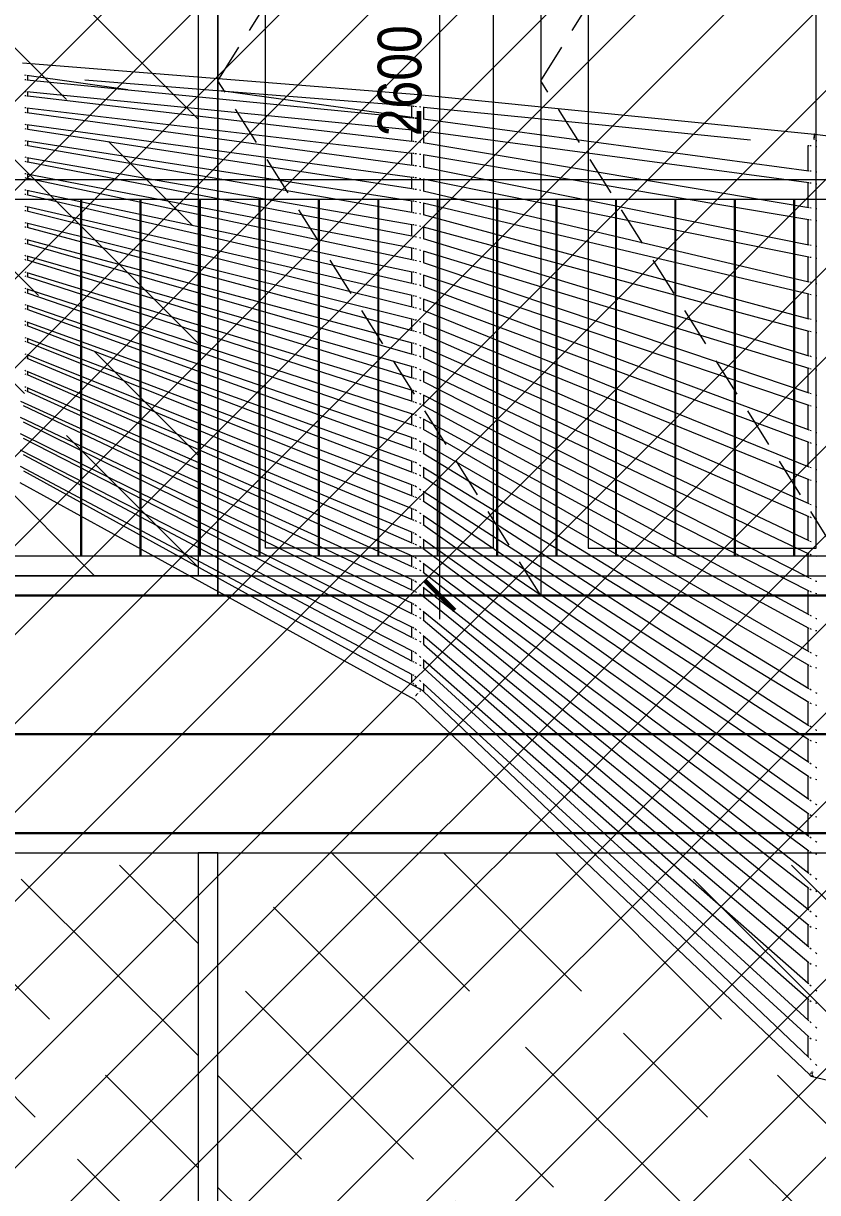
# Model space of a CAD drawing. Header units: millimetres. Extents: x 886808 to 1650903, y -1008069 to 230892.
# Drawn here: x 1037526 to 1039531, y -356518 to -353565 of the extents above; entities that cross this region are included whole.
import ezdxf

# ---------------------------------------------------------------- set-up
doc = ezdxf.new("R2010")
doc.units = ezdxf.units.MM
for name, pattern in [('ACAD_ISO07W100', [3, 0, -3]), ('CENTER', [2, 1.25, -0.25, 0.25, -0.25]), ('DASHED', [0.75, 0.5, -0.25])]:
    doc.linetypes.add(name, pattern=pattern)
doc.layers.get('0').update_dxf_attribs({"lineweight": 0})
for name, color, linetype, lineweight in [('0.NETMANHNHAT-0.05', 251, 'Continuous', 0), ('03- Net Cua- 153', 153, 'Continuous', 9), ('06- Dim- 250', 250, 'Continuous', 0), ('8l NET TO', 8, 'Continuous', 9), ('A-Wall', 113, 'Continuous', 30), ('A_Dim', 8, 'Continuous', 5), ('M-HVAC-CDFF', 50, 'Continuous', 5)]:
    doc.layers.add(name, color=color, linetype=linetype, lineweight=lineweight)
doc.styles.add('TIÊU ĐỀ', font='arial.ttf', dxfattribs={"height": 230})
doc.styles.add('VNI-HELVE', font='')
doc.styles.get('VNI-HELVE').set_extended_font_data('VNI-Helve-Condense')
doc.dimstyles.new('1-100', dxfattribs={"dimtxt": 230, "dimasz": 150, "dimexe": 150, "dimexo": 300, "dimgap": 90, "dimtad": 1, "dimdec": 0, "dimrnd": 5, "dimzin": 0, "dimtxsty": 'TIÊU ĐỀ', "dimblk": 'ARCHTICK', "dimcen": 100, "dimdle": 120, "dimclrd": 256, "dimclre": 256, "dimclrt": 2, "dimadec": 0, "dimazin": 0, "dimtfac": 1, "dimtdec": 0, "dimtix": 1, "dimtmove": 1, "dimatfit": 3, "dimldrblk": 'OPEN30', "dimfxl": 900, "dimtolj": 1, "dimtzin": 0, "dimlwd": 13, "dimlwe": 13, "dimarcsym": 1})
doc.dimstyles.new('1-100 X2', dxfattribs={"dimtxt": 110, "dimasz": 75, "dimexe": 75, "dimexo": 150, "dimgap": 45, "dimtad": 1, "dimdec": 0, "dimrnd": 5, "dimzin": 0, "dimtxsty": 'VNI-HELVE', "dimblk": 'ARCHTICK', "dimcen": 50, "dimdle": 60, "dimclrd": 256, "dimclre": 256, "dimclrt": 2, "dimadec": 0, "dimazin": 0, "dimtfac": 1, "dimtdec": 0, "dimtix": 1, "dimtmove": 1, "dimatfit": 3, "dimldrblk": 'OPEN30', "dimfxl": 900, "dimtolj": 1, "dimtzin": 0, "dimlwd": 13, "dimlwe": 13, "dimarcsym": 1})

# ---------------------------------------------------------------- blocks, each defined once
blk = doc.blocks.new('Air Terminals 4 - Air Terminals 4-6275953-MẶT ĐỨNG TRỤC A-H')
at = {"layer": 'M-HVAC-CDFF'}
for p, q in [((1200, 4200), (26700, 4200)), ((26700, 4150), (1200, 4150))]:
    blk.add_line(p, q, dxfattribs=at)
blk = doc.blocks.new('_ArchTick')
at = {"color": 0, "linetype": 'ByBlock', "const_width": 0.15}
blk.add_lwpolyline([(-0.5, -0.5), (0.5, 0.5)], dxfattribs=at)
blk = doc.blocks.new('*D668')
at = {"layer": 'A_Dim', "lineweight": 13, "transparency": 16777216}
for p, q in [((1036871.8, -353297.9), (1036871.8, -353087.5)), ((1038016.8, -353297.9), (1038016.8, -353087.5)), ((1036751.8, -353237.5), (1038136.8, -353237.5))]:
    blk.add_line(p, q, dxfattribs=at)
at = {"layer": 'Defpoints', "color": 0, "transparency": 16777216}
for p in [(1038016.8, -353237.5), (1036871.8, -353597.9), (1038016.8, -353597.9)]:
    blk.add_point(p, dxfattribs=at)
at = {"layer": 'A_Dim', "lineweight": 13, "transparency": 16777216, "xscale": 150, "yscale": 150, "zscale": 150, "rotation": 180}
blk.add_blockref('_ArchTick', (1036871.8, -353237.5), dxfattribs=at)
at = {"layer": 'A_Dim', "lineweight": 13, "transparency": 16777216, "xscale": 150, "yscale": 150, "zscale": 150}
blk.add_blockref('_ArchTick', (1038016.8, -353237.5), dxfattribs=at)
at = {"layer": 'A_Dim', "color": 2, "transparency": 16777216, "insert": (1037444.3, -353030), "char_height": 230, "attachment_point": 5, "style": 'TIÊU ĐỀ'}
blk.add_mtext('\\A1;1145', dxfattribs=at)
blk = doc.blocks.new('_Open30')
at = {"color": 0, "linetype": 'ByBlock', "lineweight": -2}
for p, q in [((-1, 0.268), (0, 0)), ((0, 0), (-1, -0.268)), ((0, 0), (-1, 0))]:
    blk.add_line(p, q, dxfattribs=at)
blk = doc.blocks.new('*D655')
at = {"layer": 'A_Dim', "lineweight": 13, "transparency": 16777216}
for p, q in [((1038577.4, -355070.1), (1038577.4, -352350.1)), ((1038681.8, -352410.1), (1038502.4, -352410.1)), ((1038681.8, -355010.1), (1038502.4, -355010.1))]:
    blk.add_line(p, q, dxfattribs=at)
at = {"layer": 'Defpoints', "color": 0, "transparency": 16777216}
for p in [(1038577.4, -352410.1), (1038831.8, -352410.1), (1038831.8, -355010.1)]:
    blk.add_point(p, dxfattribs=at)
at = {"layer": 'A_Dim', "lineweight": 13, "transparency": 16777216, "xscale": 75, "yscale": 75, "zscale": 75}
for p, rotation in [((1038577.4, -352410.1), 90), ((1038577.4, -355010.1), 270)]:
    blk.add_blockref('_ArchTick', p, dxfattribs=dict(at, rotation=rotation))
at = {"layer": 'A_Dim', "color": 2, "transparency": 16777216, "insert": (1038476.2, -353710.1), "char_height": 110, "attachment_point": 5, "rotation": 90, "style": 'VNI-HELVE'}
blk.add_mtext('\\A1;2600', dxfattribs=at)
blk = doc.blocks.new('A$C62D649C3')
at = {"transparency": 33554636}
for p, q in [((22301.7, 5994.9), (23301.3, 5915)), ((22310.7, 5963.4), (22307.6, 5963.8)), ((22307.6, 5953.1), (22310.7, 5952.8)), ((22567.5, 5927.4), (22313.1, 5963)), ((22313.1, 5952.6), (23285.6, 5856.5)), ((22315.1, 5962.8), (22315.1, 5962.9)), ((22315.1, 5952.4), (22315.1, 5962.8)), ((22459.6, 5952.2), (22803.3, 5924.7)), ((22307.6, 5923), (22310.7, 5922.7)), ((22310.7, 5911.5), (22307.6, 5911.8)), ((22313.1, 5922.5), (23285.6, 5826.4)), ((22315.1, 5910.9), (22313.1, 5911.2)), ((22315.1, 5910.9), (22315.1, 5922.3)), ((22315.1, 5922.3), (22315.1, 5922.3)), ((23285.1, 5796.9), (22315.1, 5910.9)), ((22803.3, 5924.7), (23285.1, 5886.2)), ((23285.6, 5857.2), (22803.3, 5924.7)), ((23301.3, 5914.8), (23300.2, 5902.1)), ((23300.3, 5902.1), (23301.5, 5914.8)), ((23301.3, 5914.8), (23301.3, 5915)), ((23301.5, 5914.8), (23301.3, 5914.8)), ((23301.6, 5914.9), (23301.5, 5914.8)), ((23301.6, 5914.9), (24301.1, 5815)), ((22310.7, 5881.3), (22307.6, 5881.6)), ((23285.6, 5766.6), (22313.1, 5881)), ((22315.1, 5869.5), (22315.1, 5880.7)), ((23285.1, 5886.2), (23285.1, 5886.4)), ((23285.1, 5857.2), (23285.1, 5886.2)), ((23285.1, 5886.2), (23285.6, 5886.1)), ((23287.1, 5886), (23289.5, 5885.8)), ((23292.6, 5885.6), (23296.2, 5885.3)), ((23299.2, 5902.1), (23300.1, 5902.1)), ((23300.1, 5902.1), (23301.1, 5902.1)), ((23303.9, 5884.5), (23307.6, 5884.2)), ((23313.1, 5883.6), (23315.1, 5883.4)), ((23315.1, 5883.4), (23315.1, 5883.7)), ((23315.1, 5854.4), (23315.1, 5883.4)), ((23315.1, 5883.4), (23798.6, 5835.1)), ((22307.6, 5870.5), (22310.7, 5870.1)), ((22313.1, 5869.8), (23285.6, 5737.1)), ((23285.1, 5856.5), (23285.1, 5857.2)), ((23289.5, 5856.6), (23287.1, 5857)), ((23287.1, 5856.3), (23289.5, 5856.1)), ((23296.2, 5855.7), (23292.6, 5856.2)), ((23292.6, 5855.8), (23296.2, 5855.4)), ((23307.6, 5854.7), (23303.9, 5854.9)), ((23303.9, 5854.6), (23307.6, 5854.1)), ((23315.1, 5854.4), (23313.1, 5854.5)), ((23313.1, 5853.4), (24287.1, 5722.8)), ((23315.1, 5853.1), (23315.1, 5854.4)), ((22307.6, 5840.2), (22310.7, 5839.8)), ((22307.6, 5829.2), (22310.7, 5828.7)), ((22313.1, 5839.5), (23285.6, 5706.8)), ((22313.1, 5828.4), (22315.1, 5828.1)), ((22315.1, 5828.1), (22315.1, 5839.2)), ((22315.1, 5828.1), (23285.1, 5677.5)), ((23285.1, 5826.4), (23285.1, 5826.6)), ((23285.1, 5796.9), (23285.1, 5826.4)), ((23287.1, 5826.2), (23289.5, 5826)), ((23292.6, 5825.7), (23296.2, 5825.3)), ((23303.9, 5824.4), (23307.6, 5823.9)), ((23313.1, 5823.2), (24287.1, 5692.6)), ((23315.1, 5822.9), (23315.1, 5823.1)), ((23315.1, 5792.7), (23315.1, 5822.9)), ((23798.6, 5835.1), (24139.6, 5801)), ((22307.6, 5798.9), (22310.7, 5798.4)), ((22307.6, 5787.9), (22310.7, 5787.4)), ((22313.1, 5798), (23285.6, 5647.1)), ((22315.1, 5786.6), (22315.1, 5797.7)), ((23285.6, 5796.8), (23285.1, 5796.9)), ((23289.5, 5796.3), (23287.1, 5796.6)), ((23296.2, 5795.6), (23292.6, 5796)), ((23307.6, 5793.9), (23303.9, 5794.6)), ((24287.1, 5629.4), (23313.1, 5793)), ((24299.3, 5802.6), (24300.1, 5802.6)), ((24300.1, 5802.6), (24301, 5802.6)), ((24300.3, 5802.6), (24301.5, 5814.8)), ((24300.4, 5802.6), (24301.8, 5814.8)), ((24301.3, 5815), (24301.1, 5815)), ((24301.3, 5815), (24301.6, 5814.9)), ((24301.5, 5814.8), (24301.6, 5814.9)), ((24301.8, 5814.8), (24301.5, 5814.8)), ((24301.9, 5814.9), (24301.6, 5814.9)), ((24301.9, 5814.9), (24301.8, 5814.8)), ((24301.9, 5814.9), (25301.9, 5694.9)), ((24303.9, 5799.5), (24307.6, 5799.1)), ((24303.9, 5799.5), (24307.6, 5799.1)), ((22313.1, 5786.9), (22315.1, 5786.6)), ((22315.1, 5786.6), (23285.1, 5617.8)), ((23285.1, 5766.7), (23285.1, 5766.9)), ((23285.1, 5737.2), (23285.1, 5766.7)), ((23289.5, 5766.1), (23287.1, 5766.4)), ((23296.2, 5765.4), (23292.6, 5765.8)), ((23307.6, 5763.5), (23303.9, 5764.1)), ((24287.1, 5599), (23313.1, 5762.6)), ((23315.1, 5762.3), (23315.1, 5762.6)), ((23315.1, 5732.3), (23315.1, 5762.3)), ((24285.1, 5785.6), (24285.1, 5786.1)), ((24285.1, 5723.1), (24285.1, 5785.6)), ((24287.1, 5785.5), (24285.1, 5785.6)), ((24292.6, 5785.3), (24289.5, 5785.4)), ((24303.9, 5784.4), (24307.6, 5784)), ((22307.6, 5757.5), (22310.7, 5756.9)), ((22307.6, 5746.6), (22310.7, 5746)), ((22313.1, 5756.5), (23285.6, 5587.3)), ((22313.1, 5745.5), (22315.1, 5745.1)), ((22315.1, 5756.2), (22315.1, 5745.1)), ((22315.1, 5745.1), (23285.1, 5558.1)), ((23287.1, 5736.9), (23289.5, 5736.6)), ((23292.6, 5736.2), (23296.2, 5735.7)), ((23303.9, 5734.5), (23307.6, 5733.8)), ((23313.1, 5732.7), (24287.1, 5535.9)), ((22307.6, 5716.1), (22310.7, 5715.5)), ((22307.6, 5705.3), (22310.7, 5704.6)), ((22313.1, 5715.1), (23285.6, 5527.6)), ((22313.1, 5704.1), (22315.1, 5703.7)), ((22315.1, 5703.7), (22315.1, 5714.7)), ((22315.1, 5703.7), (23285.1, 5498.4)), ((23285.1, 5706.9), (23285.1, 5707.2)), ((23285.1, 5677.5), (23285.1, 5706.9)), ((23287.1, 5706.6), (23289.5, 5706.3)), ((23292.6, 5705.9), (23296.2, 5705.4)), ((23303.9, 5703.9), (23307.6, 5703.2)), ((23313.1, 5702.1), (24287.1, 5505.3)), ((23315.1, 5701.7), (23315.1, 5702)), ((23315.1, 5671.9), (23315.1, 5701.7)), ((24289.5, 5722.5), (24292.6, 5722.1)), ((24303.9, 5720.6), (24307.6, 5720.1)), ((22307.6, 5674.8), (22310.7, 5674.1)), ((22313.1, 5673.6), (23285.6, 5467.8)), ((22315.1, 5662.2), (22315.1, 5673.2)), ((23285.1, 5677.5), (23285.6, 5677.4)), ((23287.1, 5677.2), (23289.5, 5676.8)), ((23292.6, 5676.3), (23296.2, 5675.8)), ((23303.9, 5674.5), (23307.6, 5673.6)), ((23313.1, 5672.3), (24287.1, 5442.5)), ((24285.1, 5692.9), (24285.1, 5693.1)), ((24285.1, 5629.7), (24285.1, 5692.9)), ((24289.5, 5692.3), (24292.6, 5691.9)), ((24303.9, 5690.4), (24307.6, 5690)), ((22307.6, 5663.9), (22310.7, 5663.2)), ((22313.1, 5662.7), (22315.1, 5662.2)), ((22315.1, 5662.2), (23285.1, 5438.7)), ((23285.1, 5647.2), (23285.1, 5647.4)), ((23285.1, 5617.8), (23285.1, 5647.2)), ((23287.1, 5646.8), (23289.5, 5646.5)), ((23292.6, 5646), (23296.2, 5645.4)), ((23303.9, 5643.7), (23307.6, 5642.8)), ((23313.1, 5641.5), (24287.1, 5411.7)), ((23315.1, 5641), (23315.1, 5641.3)), ((23315.1, 5611.5), (23315.1, 5641)), ((22307.6, 5633.4), (22310.7, 5632.7)), ((22307.6, 5622.7), (22310.7, 5621.9)), ((22313.1, 5632.1), (23285.6, 5408.1)), ((22313.1, 5621.3), (23285.6, 5379)), ((22315.1, 5620.8), (22315.1, 5631.7)), ((23285.1, 5617.8), (23285.6, 5617.7)), ((23287.1, 5617.5), (23289.5, 5617.1)), ((23292.6, 5616.5), (23296.2, 5615.9)), ((23303.9, 5614.5), (23307.6, 5613.5)), ((23313.1, 5612), (24287.1, 5349)), ((24292.6, 5628.5), (24289.5, 5629)), ((24307.6, 5626.1), (24303.9, 5626.6)), ((22307.6, 5592), (22310.7, 5591.2)), ((22307.6, 5581.5), (22310.7, 5580.6)), ((22313.1, 5590.6), (22315.1, 5590.1)), ((22315.1, 5579.5), (22315.1, 5590.1)), ((22315.1, 5590.1), (23285.1, 5348.4)), ((23285.1, 5587.4), (23285.1, 5587.7)), ((23285.1, 5558.1), (23285.1, 5587.4)), ((23287.1, 5587.1), (23289.5, 5586.6)), ((23292.6, 5586.1), (23296.2, 5585.5)), ((23303.9, 5583.4), (23307.6, 5582.5)), ((23313.1, 5581), (24287.1, 5318)), ((23315.1, 5580.4), (23315.1, 5580.7)), ((23315.1, 5551.1), (23315.1, 5580.4)), ((24285.1, 5599.3), (24285.1, 5599.6)), ((24285.1, 5536.3), (24285.1, 5599.3)), ((24292.6, 5598.1), (24289.5, 5598.6)), ((24307.6, 5595.9), (24303.9, 5596.4)), ((22313.1, 5580), (23285.6, 5319.4)), ((23285.1, 5558.1), (23285.6, 5558)), ((23287.1, 5557.7), (23289.5, 5557.3)), ((23292.6, 5556.7), (23296.2, 5556)), ((23303.9, 5554.5), (23307.6, 5553.4)), ((23313.1, 5551.7), (24287.1, 5255.6)), ((22307.6, 5550.5), (22310.7, 5549.7)), ((22307.6, 5540.2), (22310.7, 5539.3)), ((22313.1, 5549), (23285.6, 5288.4)), ((22313.1, 5538.7), (23285.6, 5259.7)), ((22315.1, 5538.1), (22315.1, 5548.5)), ((23285.1, 5527.7), (23285.1, 5527.9)), ((23285.1, 5498.4), (23285.1, 5527.7)), ((23287.1, 5527.3), (23289.5, 5526.8)), ((23292.6, 5526.2), (23296.2, 5525.5)), ((23303.9, 5523.2), (23307.6, 5522.1)), ((24289.5, 5535.4), (24292.6, 5534.8)), ((24303.9, 5532.6), (24307.6, 5532.1)), ((22307.6, 5509.1), (22310.7, 5508.2)), ((22307.6, 5499), (22310.7, 5498)), ((22313.1, 5507.5), (23285.6, 5228.6)), ((22313.1, 5497.3), (23285.6, 5200.1)), ((22315.1, 5496.7), (22315.1, 5506.9)), ((23285.1, 5498.4), (23285.6, 5498.3)), ((23287.1, 5498), (23289.5, 5497.5)), ((23292.6, 5496.8), (23296.2, 5496.1)), ((23303.9, 5494.4), (23304.1, 5494.4)), ((23304.1, 5494.4), (23307.6, 5493.2)), ((23313.1, 5520.4), (24287.1, 5224.3)), ((23315.1, 5519.8), (23315.1, 5520)), ((23315.1, 5490.7), (23315.1, 5519.8)), ((24285.1, 5505.7), (24285.1, 5506)), ((24285.1, 5443), (24285.1, 5505.7)), ((24289.5, 5504.8), (24292.6, 5504.2)), ((24303.9, 5502.3), (24307.6, 5501.8)), ((22307.6, 5467.6), (22310.7, 5466.7)), ((22313.1, 5466), (23285.6, 5168.8)), ((22315.1, 5455.3), (22315.1, 5465.3)), ((23285.1, 5467.9), (23285.1, 5468.1)), ((23285.1, 5438.7), (23285.1, 5467.9)), ((23287.1, 5467.5), (23289.5, 5467)), ((23292.6, 5466.3), (23296, 5465.6)), ((23296, 5465.6), (23296.2, 5465.6)), ((23303.9, 5462.9), (23307.6, 5461.7)), ((23313.1, 5491.4), (24287.1, 5162.2)), ((22307.6, 5457.7), (22310.7, 5456.7)), ((22313.1, 5456), (23285.6, 5140.5)), ((23285.1, 5438.7), (23285.6, 5438.6)), ((23287.1, 5438.3), (23289.5, 5437.7)), ((23292.6, 5437), (23296.2, 5436.2)), ((23303.9, 5434.4), (23304.5, 5434.3)), ((23304.5, 5434.3), (23307.6, 5433.1)), ((23313.1, 5459.8), (24287.1, 5130.6)), ((23315.1, 5459.2), (23315.1, 5459.3)), ((23315.1, 5430.3), (23315.1, 5459.2)), ((24289.5, 5441.9), (24292.6, 5441.2)), ((24303.9, 5438.6), (24307.6, 5438.1)), ((22307.6, 5426.2), (22310.7, 5425.2)), ((22307.6, 5416.5), (22310.7, 5415.4)), ((22313.1, 5424.4), (23285.6, 5108.9)), ((22313.1, 5414.6), (23285.6, 5080.8)), ((22315.1, 5413.9), (22315.1, 5423.8)), ((23285.1, 5408.2), (23285.1, 5408.3)), ((23285.1, 5379.1), (23285.1, 5408.2)), ((23287.1, 5407.7), (23289.5, 5407.2)), ((23292.6, 5406.5), (23295.7, 5405.7)), ((23295.7, 5405.7), (23296.2, 5405.6)), ((23313.1, 5431.1), (23315.1, 5430.3)), ((23315.1, 5430.3), (24285.1, 5069.5)), ((24285.1, 5412.1), (24285.1, 5412.5)), ((24285.1, 5349.6), (24285.1, 5412.1)), ((24289.5, 5411.1), (24292.6, 5410.4)), ((24303.9, 5408.3), (24307.6, 5407.8)), ((22307.6, 5384.8), (22310.7, 5383.7)), ((22307.6, 5375.2), (22310.7, 5374.1)), ((22313.1, 5382.9), (23285.6, 5049.1)), ((22315.1, 5372.5), (22315.1, 5382.2)), ((23287.1, 5378.6), (23289.5, 5378)), ((23292.6, 5377.2), (23296.2, 5376.3)), ((23303.9, 5402.7), (23307.6, 5401.3)), ((23303.9, 5374.4), (23304.6, 5374.2)), ((23304.6, 5374.2), (23307.6, 5373)), ((23313.1, 5399.3), (24287.1, 5036.9)), ((23315.1, 5370), (23315.1, 5398.5)), ((22313.1, 5373.2), (23285.6, 5021.2)), ((23285.1, 5348.4), (23285.1, 5348.5)), ((23285.1, 5319.5), (23285.1, 5348.4)), ((23285.1, 5348.4), (23285.6, 5348.2)), ((23287.1, 5347.9), (23289.5, 5347.3)), ((23292.6, 5346.5), (23295.5, 5345.8)), ((23295.5, 5345.8), (23296.2, 5345.5)), ((23313.1, 5370.8), (24287.1, 4975.4)), ((24289.5, 5348.4), (24292.6, 5347.5)), ((24303.9, 5344.6), (24307.6, 5344)), ((22307.6, 5343.3), (22310.7, 5342.2)), ((22307.6, 5334), (22310.7, 5332.8)), ((22313.1, 5341.3), (23285.6, 4989.3)), ((22313.1, 5331.9), (23285.6, 4961.6)), ((22315.1, 5331.1), (22315.1, 5340.6)), ((23287.1, 5319), (23289.5, 5318.3)), ((23292.6, 5317.5), (23296.2, 5316.5)), ((23303.9, 5342.3), (23307.6, 5340.9)), ((23313.1, 5338.6), (24287.1, 4943.2)), ((23315.1, 5337.8), (23315.1, 5337.9)), ((23315.1, 5309.7), (23315.1, 5337.8)), ((24285.1, 5318.5), (24285.1, 5318.8)), ((24285.1, 5256.2), (24285.1, 5318.5)), ((24289.5, 5317.3), (24292.6, 5316.5)), ((22307.6, 5301.9), (22310.7, 5300.7)), ((22307.6, 5292.7), (22310.7, 5291.5)), ((22313.1, 5299.8), (23285.6, 4929.5)), ((22313.1, 5290.5), (23285.6, 4901.9)), ((22315.1, 5289.7), (22315.1, 5299)), ((23285.1, 5288.5), (23285.1, 5288.7)), ((23285.1, 5259.9), (23285.1, 5288.5)), ((23287.1, 5288), (23289.5, 5287.4)), ((23292.6, 5286.5), (23295.2, 5285.8)), ((23295.2, 5285.8), (23296.2, 5285.4)), ((23303.9, 5314.4), (23304.9, 5314.2)), ((23304.9, 5314.2), (23307.6, 5313)), ((23313.1, 5310.6), (24287.1, 4882)), ((24303.9, 5314.3), (24307.6, 5313.8)), ((22307.6, 5260.5), (22310.7, 5259.2)), ((22313.1, 5258.3), (23285.6, 4869.7)), ((22315.1, 5248.4), (22315.1, 5257.5)), ((23287.1, 5259.3), (23289.5, 5258.6)), ((23292.6, 5257.7), (23296.2, 5256.7)), ((23303.9, 5282), (23307.6, 5280.4)), ((23313.1, 5278), (24287.1, 4849.4)), ((23315.1, 5249.4), (23315.1, 5277.2)), ((22307.6, 5251.5), (22310.7, 5250.2)), ((22313.1, 5249.2), (23285.6, 4842.3)), ((23285.1, 5228.7), (23285.1, 5229)), ((23285.1, 5200.3), (23285.1, 5228.7)), ((23287.1, 5228.1), (23289.5, 5227.5)), ((23292.6, 5226.6), (23294.8, 5225.9)), ((23303.9, 5254.5), (23305.3, 5254.1)), ((23305.3, 5254.1), (23307.6, 5253)), ((23313.1, 5250.4), (24287.1, 4788.7)), ((24289.5, 5254.9), (24292.6, 5253.9)), ((24303.9, 5250.5), (24307.6, 5250)), ((22307.6, 5219), (22310.7, 5217.7)), ((22307.6, 5210.2), (22310.7, 5208.9)), ((22313.1, 5216.7), (23285.6, 4809.8)), ((22313.1, 5207.8), (22315.1, 5207)), ((22315.1, 5207), (22315.1, 5215.9)), ((22315.1, 5207), (23285.1, 4782.9)), ((23287.1, 5199.6), (23289.5, 5198.9)), ((23292.6, 5198), (23296.2, 5196.9)), ((23294.8, 5225.9), (23296.2, 5225.3)), ((23303.9, 5221.6), (23307.6, 5219.9)), ((23313.1, 5217.3), (24287.1, 4755.6)), ((23315.1, 5216.3), (23315.1, 5216.5)), ((23315.1, 5189.2), (23315.1, 5216.3)), ((24285.1, 5224.9), (24285.1, 5225.2)), ((24285.1, 5162.8), (24285.1, 5224.9)), ((24289.5, 5223.6), (24292.6, 5222.6)), ((24303.9, 5220.3), (24307.6, 5219.7)), ((22307.6, 5177.6), (22310.7, 5176.2)), ((22307.6, 5169), (22310.7, 5167.6)), ((22313.1, 5175.2), (23285.6, 4750)), ((22315.1, 5165.6), (22315.1, 5174.3)), ((23285.1, 5168.9), (23285.1, 5169.2)), ((23285.1, 5140.6), (23285.1, 5168.9)), ((23287.1, 5168.3), (23289.5, 5167.6)), ((23303.9, 5194.5), (23305.6, 5194)), ((23305.6, 5194), (23307.6, 5193)), ((23313.1, 5190.2), (24287.1, 4695.4)), ((22296.8, 5141.1), (23285.6, 4690.2)), ((22313.1, 5166.5), (22315.1, 5165.6)), ((22315.1, 5165.6), (23285.1, 4723.3)), ((23287.1, 5140), (23289.5, 5139.2)), ((23292.6, 5166.6), (23294.5, 5166)), ((23292.6, 5138.2), (23296.2, 5137)), ((23294.5, 5166), (23296.2, 5165.2)), ((23303.9, 5161.2), (23307.6, 5159.4)), ((23313.1, 5156.6), (24287.1, 4661.8)), ((23315.1, 5155.6), (23315.1, 5155.8)), ((23315.1, 5128.9), (23315.1, 5155.6)), ((24289.5, 5161.3), (24292.6, 5160.3)), ((24303.9, 5156.5), (24307.6, 5155.9)), ((22303.9, 5129.5), (23285.6, 4663.4)), ((23285.1, 5109.1), (23285.1, 5109.4)), ((23285.1, 5081), (23285.1, 5109.1)), ((23287.1, 5108.4), (23289.5, 5107.7)), ((23303.9, 5134.5), (23306, 5133.9)), ((23306, 5133.9), (23307.6, 5133)), ((23313.1, 5130), (24287.1, 4602.1)), ((24285.1, 5131.3), (24285.1, 5131.5)), ((24285.1, 5069.5), (24285.1, 5131.3)), ((24289.5, 5129.8), (24292.6, 5128.8)), ((24303.9, 5126.3), (24307.6, 5125.7)), ((22296.2, 5100.1), (23285.6, 4630.3)), ((22304, 5088.3), (23285.6, 4603.8)), ((23287.1, 5080.3), (23289.5, 5079.5)), ((23292.6, 5106.7), (23294.2, 5106.1)), ((23294.2, 5106.1), (23296.2, 5105.1)), ((23303.9, 5100.8), (23307.6, 5098.9)), ((23313.1, 5095.9), (24287.1, 4568)), ((23315.1, 5094.8), (23315.1, 5095)), ((23315.1, 5068.7), (23315.1, 5094.8)), ((22296.1, 5058.9), (23285.6, 4570.5)), ((23285.1, 5049.3), (23285.1, 5049.7)), ((23285.1, 5021.4), (23285.1, 5049.3)), ((23292.6, 5078.4), (23296.2, 5077.2)), ((23303.9, 5074.5), (23306.3, 5073.7)), ((23306.3, 5073.7), (23307.6, 5073)), ((23313.1, 5069.8), (24287.1, 4508.8)), ((24285.1, 5069.5), (24287.1, 5068.7)), ((24289.5, 5067.8), (24292.6, 5066.7)), ((24303.9, 5062.4), (24307.6, 5061.9)), ((22304.1, 5047.1), (23285.6, 4544.2)), ((23287.1, 5048.6), (23289.5, 5047.8)), ((23287.1, 5020.7), (23289.5, 5019.8)), ((23292.6, 5046.7), (23293.8, 5046.3)), ((23293.8, 5046.3), (23296.2, 5044.9)), ((23303.9, 5040.5), (23307.6, 5038.4)), ((23313.1, 5035.2), (24287.1, 4474.2)), ((23315.1, 5034.1), (23315.1, 5034.2)), ((23315.1, 5008.4), (23315.1, 5034.1)), ((24285.1, 5037.7), (24285.1, 5037.9)), ((24285.1, 4976.2), (24285.1, 5037.7)), ((24289.5, 5036.1), (24292.6, 5034.9)), ((24303.9, 5032.3), (24307.6, 5031.7)), ((22296.1, 5017.7), (23285.6, 4510.7)), ((22304.1, 5005.9), (23285.6, 4484.6)), ((23292.6, 5018.7), (23296.2, 5017.4)), ((23303.9, 5014.5), (23306.6, 5013.6)), ((23306.6, 5013.6), (23307.6, 5013)), ((23313.1, 5009.6), (24287.1, 4415.5)), ((22296, 4976.5), (23285.6, 4450.8)), ((22304.4, 4964.7), (23315.1, 4408.8)), ((23285.1, 4989.5), (23285.1, 4989.9)), ((23285.1, 4961.8), (23285.1, 4989.5)), ((23287.1, 4988.8), (23289.5, 4987.9)), ((23287.1, 4961), (23289.5, 4960.1)), ((23292.6, 4986.8), (23293.5, 4986.4)), ((23293.5, 4986.4), (23296.2, 4984.8)), ((23303.9, 4980.1), (23307.6, 4977.9)), ((23313.1, 4974.5), (24287.1, 4380.4)), ((23315.1, 4973.3), (23315.1, 4973.4)), ((23315.1, 4948.2), (23315.1, 4973.3)), ((24289.5, 4974.4), (24292.6, 4973.1)), ((24303.9, 4968.5), (24304, 4968.5)), ((24304, 4968.5), (24307.6, 4967.9)), ((22295.7, 4935.3), (23291, 4387.9)), ((23292.6, 4958.9), (23296.2, 4957.5)), ((23303.9, 4954.6), (23306.9, 4953.4)), ((23306.9, 4953.4), (23307.6, 4953)), ((23313.1, 4949.5), (24287.1, 4322.2)), ((24285.1, 4944), (24285.1, 4944.1)), ((24285.1, 4882.9), (24285.1, 4944)), ((24289.5, 4942.2), (24292.6, 4941)), ((24303.9, 4938.2), (24307.6, 4937.6)), ((23285.1, 4929.7), (23285.1, 4930.1)), ((23285.1, 4902.1), (23285.1, 4929.7)), ((23285.1, 4902.1), (23285.1, 4902.1)), ((23287.1, 4928.9), (23289.5, 4928)), ((23287.1, 4901.3), (23289.5, 4900.4)), ((23292.6, 4926.8), (23293.2, 4926.6)), ((23293.2, 4926.6), (23296.2, 4924.7)), ((23303.9, 4919.7), (23307.6, 4917.3)), ((23313.1, 4913.8), (24287.1, 4286.5)), ((23315.1, 4912.5), (23315.1, 4912.6)), ((23315.1, 4887.9), (23315.1, 4912.5)), ((23292.6, 4899.1), (23296.2, 4897.7)), ((23303.9, 4894.6), (23307.2, 4893.3)), ((23307.2, 4893.3), (23307.6, 4893)), ((23313.1, 4889.3), (24287.1, 4228.9)), ((24289.5, 4881), (24292.6, 4879.6)), ((24303.9, 4874.6), (24304.3, 4874.4)), ((24304.3, 4874.4), (24307.6, 4873.9)), ((23285.1, 4869.9), (23285.1, 4870.3)), ((23285.1, 4842.5), (23285.1, 4869.9)), ((23285.1, 4842.4), (23285.1, 4842.5)), ((23287.1, 4869.1), (23289.5, 4868.1)), ((23292.6, 4866.9), (23292.9, 4866.7)), ((23292.9, 4866.7), (23296.2, 4864.5)), ((23303.9, 4859.2), (23307.6, 4856.8)), ((23313.1, 4853.1), (24287.1, 4192.7)), ((23315.1, 4851.7), (23315.1, 4851.8)), ((23315.1, 4827.7), (23315.1, 4851.7)), ((24285.1, 4789.7), (24285.1, 4850.4)), ((24289.5, 4848.4), (24292.6, 4847)), ((24303.9, 4844.2), (24307.6, 4843.5)), ((23287.1, 4841.7), (23289.5, 4840.7)), ((23292.6, 4839.4), (23296.2, 4837.9)), ((23303.9, 4834.6), (23307.5, 4833.1)), ((23307.5, 4833.1), (23307.6, 4833.1)), ((23313.1, 4829.2), (24287.1, 4135.7)), ((23285.1, 4810), (23285.1, 4810.4)), ((23285.1, 4782.9), (23285.1, 4810)), ((23287.1, 4809.2), (23289.5, 4808.2)), ((23292.6, 4806.9), (23292.7, 4806.9)), ((23292.7, 4806.9), (23296.2, 4804.4)), ((23303.9, 4798.8), (23307.6, 4796.3)), ((23313.1, 4792.3), (24287.1, 4098.8)), ((23315.1, 4790.9), (23315.1, 4791)), ((23315.1, 4767.5), (23315.1, 4790.9)), ((24289.5, 4787.6), (24292.6, 4786.1)), ((23285.1, 4782.8), (23285.1, 4782.9)), ((23285.1, 4782.9), (23285.6, 4782.7)), ((23287.1, 4782), (23289.5, 4781)), ((23292.6, 4779.6), (23296.2, 4778)), ((23303.9, 4774.6), (23307.6, 4773)), ((23313.1, 4769), (24287.1, 4042.4)), ((24285.1, 4756.6), (24285.1, 4756.8)), ((24285.1, 4696.4), (24285.1, 4756.6)), ((24289.5, 4754.5), (24292.6, 4753)), ((24303.9, 4780.7), (24304.6, 4780.4)), ((24304.6, 4780.4), (24307.6, 4779.9)), ((23285.1, 4750.2), (23285.1, 4750.6)), ((23285.1, 4723.3), (23285.1, 4750.2)), ((23287.1, 4749.4), (23289.5, 4748.3)), ((23292.6, 4746.9), (23296.2, 4744.2)), ((23303.9, 4738.4), (23307.6, 4735.7)), ((23313.1, 4731.6), (24287.1, 4005)), ((23315.1, 4707.3), (23315.1, 4730.1)), ((24303.9, 4750.1), (24307.6, 4749.5)), ((23285.1, 4723.2), (23285.1, 4723.3)), ((23285.1, 4723.3), (23285.6, 4723)), ((23287.1, 4722.4), (23289.5, 4721.3)), ((23292.6, 4719.8), (23296.2, 4718.2)), ((23303.9, 4714.7), (23307.6, 4713)), ((23313.1, 4708.9), (24287.1, 3949.1)), ((23285.1, 4690.4), (23285.1, 4690.8)), ((23285.1, 4663.7), (23285.1, 4690.4)), ((23287.1, 4689.5), (23289.5, 4688.4)), ((23292.6, 4686.9), (23296.2, 4684)), ((23303.9, 4678), (23307.6, 4675.2)), ((23313.1, 4670.9), (24287.1, 3911.1)), ((23315.1, 4647.1), (23315.1, 4669.3)), ((24289.5, 4694.2), (24292.6, 4692.6)), ((24303.9, 4686.8), (24304.9, 4686.4)), ((24304.9, 4686.4), (24307.6, 4685.9)), ((23285.1, 4663.6), (23285.1, 4663.7)), ((23287.1, 4662.7), (23289.5, 4661.6)), ((23292.6, 4660.1), (23296.2, 4658.4)), ((23303.9, 4654.7), (23307.6, 4653)), ((23313.1, 4648.7), (24287.1, 3855.9)), ((24285.1, 4662.8), (24285.1, 4663.1)), ((24285.1, 4603.2), (24285.1, 4662.8)), ((24289.5, 4660.6), (24292.6, 4659)), ((24303.9, 4656), (24307.6, 4655.4)), ((23285.1, 4630.6), (23285.1, 4630.9)), ((23285.1, 4604), (23285.1, 4630.6)), ((23287.1, 4629.6), (23289.5, 4628.5)), ((23292.6, 4626.8), (23296.2, 4623.9)), ((23303.9, 4617.5), (23307.6, 4614.6)), ((23313.1, 4610.1), (24287.1, 3817.3)), ((23315.1, 4586.9), (23315.1, 4608.5)), ((23285.1, 4604), (23285.1, 4604)), ((23287.1, 4603.1), (23289.5, 4601.9)), ((23292.6, 4600.3), (23296.2, 4598.6)), ((23303.9, 4594.7), (23307.6, 4592.9)), ((23313.1, 4588.6), (24287.1, 3762.6)), ((24289.5, 4600.8), (24292.6, 4599.1)), ((24303.9, 4592.9), (24305.1, 4592.3)), ((24305.1, 4592.3), (24307.6, 4591.9)), ((23285.1, 4570.8), (23285.1, 4571.1)), ((23285.1, 4544.4), (23285.1, 4570.8)), ((23287.1, 4569.8), (23289.5, 4568.6)), ((23292.6, 4566.7), (23296.2, 4563.7)), ((23303.9, 4557.1), (23307.6, 4554)), ((23313.1, 4549.4), (24287.1, 3723.4)), ((23315.1, 4526.7), (23315.1, 4547.7)), ((24285.1, 4569.1), (24285.1, 4569.4)), ((24285.1, 4509.9), (24285.1, 4569.1)), ((24289.5, 4566.7), (24292.6, 4565)), ((24303.9, 4562), (24307.6, 4561.3)), ((23285.1, 4544.4), (23285.1, 4544.4)), ((23287.1, 4543.4), (23289.5, 4542.2)), ((23292.6, 4540.6), (23296.2, 4538.7)), ((23303.9, 4534.8), (23307.6, 4532.9)), ((23313.1, 4528.5), (23315.1, 4526.7)), ((23315.1, 4526.7), (24285.1, 3671.2)), ((23122, 4515), (23122.4, 4514.6)), ((23285.1, 4510.9), (23285.1, 4511.3)), ((23285.1, 4484.8), (23285.1, 4510.9)), ((23287.1, 4509.9), (23289.5, 4508.7)), ((23292.6, 4506.7), (23296.2, 4503.5)), ((23303.9, 4496.6), (23307.6, 4493.4)), ((23313.1, 4488.6), (24287.1, 3629.5)), ((24289.5, 4507.4), (24292.6, 4505.6)), ((24303.9, 4499.1), (24305.4, 4498.3)), ((24305.4, 4498.3), (24307.6, 4497.8)), ((23287.1, 4483.8), (23289.5, 4482.5)), ((23292.6, 4480.9), (23296.2, 4478.9)), ((23303.9, 4474.8), (23307.6, 4472.9)), ((23313.1, 4468.4), (23315.1, 4466.5)), ((23315.1, 4466.5), (23315.1, 4486.8)), ((23315.1, 4466.5), (24285.1, 3578)), ((24285.1, 4475.3), (24285.1, 4475.7)), ((24285.1, 4416.7), (24285.1, 4475.3)), ((24289.5, 4472.8), (24292.6, 4471)), ((24303.9, 4468), (24307.6, 4467.3)), ((23285.1, 4451.1), (23285.1, 4451.4)), ((23285.1, 4429.9), (23285.1, 4451.1)), ((23287.1, 4450), (23289.5, 4448.8)), ((23292.6, 4446.6), (23296.2, 4443.3)), ((23303.9, 4436.2), (23307.6, 4432.8)), ((23287.1, 4428.5), (23289.5, 4426.7)), ((23287.1, 4428.3), (23289.5, 4426.6)), ((23292.6, 4424.4), (23296.2, 4421.7)), ((23292.6, 4424.2), (23296.2, 4421.5)), ((23296.2, 4402), (23296.8, 4402.1)), ((23296.9, 4400), (23296.7, 4399.6)), ((23297.1, 4400), (23296.8, 4399.6)), ((23297.8, 4401.2), (23296.9, 4400)), ((23298.1, 4401), (23297.1, 4400)), ((23299.2, 4402.9), (23299, 4402.8)), ((23299.3, 4403.1), (23299.2, 4402.9)), ((23299.4, 4403.3), (23299.3, 4403.1)), ((23299.7, 4402.1), (23300.1, 4402.1)), ((23300.1, 4402.1), (23300.2, 4402.1)), ((23303.9, 4415.8), (23307.6, 4413.1)), ((23303.9, 4415.7), (23307.5, 4413)), ((23304, 4408.6), (23303.9, 4408.5)), ((23304.2, 4408.8), (23304, 4408.6)), ((23305.1, 4407.8), (23304.7, 4407.4)), ((23305.9, 4408.4), (23305.1, 4407.8)), ((23307.3, 4409.5), (23307, 4409.3)), ((23307.6, 4409.7), (23307.3, 4409.5)), ((23307.6, 4413), (23307.5, 4413)), ((23313.1, 4427.8), (24287.1, 3535.6)), ((23313.1, 4408.3), (23315.1, 4406.4)), ((23313.1, 4408.3), (24287.1, 3483)), ((23315.1, 4406.4), (23315.1, 4426)), ((24289.5, 4414), (24292.6, 4412.1)), ((24303.9, 4405.2), (24305.6, 4404.2)), ((24305.6, 4404.2), (24307.6, 4403.8)), ((23290.6, 4388.4), (24289.6, 3439.4)), ((23291, 4387.9), (24289.4, 3439.5)), ((23294.5, 4397.1), (23294.4, 4396.9)), ((23295.4, 4398.1), (23294.6, 4397.2)), ((23295.6, 4398), (23294.9, 4396.9)), ((24285.1, 4381.6), (24285.1, 4381.9)), ((24285.1, 4323.5), (24285.1, 4381.6)), ((24289.5, 4378.9), (24292.6, 4377)), ((24303.9, 4373.9), (24307.6, 4373.2)), ((24289.5, 4320.7), (24292.6, 4318.7)), ((24303.9, 4311.3), (24305.9, 4310.1)), ((24285.1, 4287.8), (24285.1, 4288.2)), ((24285.1, 4230.3), (24285.1, 4287.8)), ((24289.5, 4285), (24292.6, 4283)), ((24305.9, 4310.1), (24307.6, 4309.8)), ((24303.9, 4279.9), (24307.6, 4279.2)), ((24289.5, 4227.3), (24292.6, 4225.2)), ((24285.1, 4194.1), (24285.1, 4194.4)), ((24285.1, 4137.1), (24285.1, 4194.1)), ((24303.9, 4217.5), (24306.1, 4216)), ((24306.1, 4216), (24307.6, 4215.7)), ((24289.5, 4191.1), (24292.6, 4189)), ((24303.9, 4185.9), (24307.6, 4185.2)), ((24289.5, 4134), (24292.6, 4131.7)), ((24303.9, 4123.6), (24306.3, 4121.9)), ((24306.3, 4121.9), (24307.6, 4121.7)), ((24285.1, 4100.3), (24285.1, 4100.6)), ((24285.1, 4043.9), (24285.1, 4100.3)), ((24289.5, 4097.1), (24292.6, 4094.9)), ((24303.9, 4091.9), (24307.6, 4091.1)), ((24289.5, 4040.6), (24292.6, 4038.3)), ((24303.9, 4029.8), (24306.6, 4027.9)), ((24306.6, 4027.9), (24307.6, 4027.6)), ((24285.1, 4006.5), (24285.1, 4006.8)), ((24285.1, 3950.7), (24285.1, 4006.5)), ((24289.5, 4003.2), (24292.6, 4000.9)), ((24303.9, 3997.9), (24307.6, 3997.1)), ((24289.5, 3947.3), (24292.6, 3944.8)), ((24303.9, 3936), (24306.8, 3933.8)), ((24306.8, 3933.8), (24307.6, 3933.6)), ((24285.1, 3912.7), (24285.1, 3913)), ((24285.1, 3857.5), (24285.1, 3912.7)), ((24289.5, 3909.3), (24292.6, 3906.9)), ((24303.9, 3903.9), (24307.6, 3903)), ((24289.5, 3853.9), (24292.6, 3851.4)), ((24303.9, 3842.1), (24307, 3839.7)), ((24307, 3839.7), (24307.6, 3839.5)), ((24285.1, 3818.9), (24285.1, 3819.2)), ((24285.1, 3764.3), (24285.1, 3818.9)), ((24289.5, 3815.3), (24292.6, 3812.8)), ((24303.9, 3809.8), (24307.6, 3809)), ((24289.5, 3760.6), (24292.6, 3758)), ((24285.1, 3725.1), (24285.1, 3725.4)), ((24285.1, 3671.2), (24285.1, 3725.1)), ((24289.5, 3721.4), (24292.6, 3718.7)), ((24303.9, 3748.3), (24307.1, 3745.6)), ((24306.6, 3745.8), (24307.6, 3745.5)), ((24303.9, 3715.8), (24307.6, 3715)), ((24285.1, 3671.2), (24287.1, 3669.4)), ((24289.5, 3667.3), (24292.6, 3664.6)), ((24303.9, 3654.5), (24307.3, 3651.6)), ((24306.8, 3651.7), (24307.6, 3651.5)), ((24285.1, 3631.3), (24285.1, 3631.6)), ((24285.1, 3578), (24285.1, 3631.3)), ((24289.5, 3627.4), (24292.6, 3624.7)), ((24303.9, 3621.7), (24307.6, 3620.9)), ((24285.1, 3578), (24287.1, 3576.2)), ((24289.5, 3574), (24292.6, 3571.2)), ((24303.9, 3560.7), (24307.4, 3557.6)), ((24307, 3557.7), (24307.6, 3557.5)), ((24285.1, 3537.5), (24285.1, 3537.7)), ((24285.1, 3484.9), (24285.1, 3537.5)), ((24289.5, 3533.4), (24292.6, 3530.6)), ((24303.9, 3527.7), (24307.6, 3526.8)), ((24285.1, 3484.9), (24287.1, 3483)), ((24289.5, 3480.8), (24292.6, 3477.8)), ((24289.5, 3480.7), (24292.6, 3477.8)), ((24303.9, 3467), (24307.5, 3463.6)), ((24303.9, 3467), (24307.6, 3463.5)), ((24307.6, 3463.4), (24307.1, 3463.6)), ((24307.3, 3463.6), (24307.5, 3463.6)), ((24307.5, 3463.6), (24307.6, 3463.6)), ((24307.5, 3463.5), (24307.6, 3463.5)), ((24307.6, 3463.4), (24307.6, 3463.4)), ((24289.4, 3439.5), (24289.5, 3439.4)), ((24289.5, 3439.4), (24289.6, 3439.3)), ((24289.7, 3439.8), (24289.6, 3439.4)), ((24289.6, 3439.4), (24289.7, 3439.3)), ((24289.6, 3439.3), (24289.7, 3439.1)), ((24289.7, 3439.1), (24292.4, 3436.6)), ((24290.3, 3441.1), (24289.9, 3440.5)), ((24289.9, 3440.5), (24289.9, 3440.3)), ((24290.9, 3442.2), (24290.8, 3442)), ((24291.5, 3443.1), (24290.9, 3442.2)), ((24292.5, 3444.5), (24292.3, 3444.2)), ((24292.4, 3437.2), (24292.6, 3437)), ((24293.1, 3436.4), (24292.4, 3436.6)), ((24293.3, 3445.5), (24292.5, 3444.5)), ((24292.6, 3437), (24296.2, 3435.5)), ((24293.1, 3436.4), (24296.4, 3435.6)), ((24294.6, 3447.2), (24294.3, 3446.8)), ((24295.5, 3448.2), (24294.6, 3447.2)), ((24295.6, 3440.8), (24295.5, 3439.7)), ((24295.5, 3439.7), (24295.5, 3439.4)), ((24295.5, 3439), (24295.6, 3437.4)), ((24295.6, 3437.4), (24295.9, 3435.9)), ((24295.8, 3442.7), (24295.7, 3442.3)), ((24296, 3444), (24295.8, 3442.7)), ((24295.9, 3435.9), (24296.4, 3435.6)), ((24296.3, 3446.2), (24296.2, 3445.7)), ((24296.2, 3435.5), (24296.4, 3435.4)), ((24296.6, 3447.6), (24296.3, 3446.2)), ((24296.5, 3435.8), (24296.4, 3435.4)), ((24296.4, 3435.6), (24296.4, 3435.5)), ((24296.4, 3435.4), (24296.5, 3435.5)), ((24296.4, 3435.5), (24296.5, 3435.5)), ((24296.4, 3435.5), (24296.5, 3435.5)), ((24296.5, 3435.5), (24296.6, 3435.4)), ((24296.6, 3435.4), (24297, 3435.7)), ((24296.6, 3435.5), (25296.1, 3185.5)), ((24296.6, 3435.5), (25295.5, 3185.8)), ((24299.2, 3435.1), (24296.6, 3435.5)), ((24297.1, 3450), (24296.8, 3449.6)), ((24297.1, 3450), (24297, 3449.5))]:
    blk.add_line(p, q, dxfattribs=at)

msp = doc.modelspace()

# ---------------------------------------------------------------- hatches: boundary and pattern name
at = {"layer": 'A_Dim', "transparency": 33554457}
h = msp.add_hatch(dxfattribs=at)
h.set_pattern_fill('ANSI31', color=256, scale=50)
h.paths.add_polyline_path([(1057771.5, -351410.1), (1012052.5, -351410.1), (1012052.5, -360423), (1057771.5, -360423)])
at = {"layer": 'A_Dim', "transparency": 33554534}
h = msp.add_hatch(dxfattribs=at)
h.set_pattern_fill('GOST_WOOD', color=256, scale=100, angle=45)
h.set_pattern_definition([(135, (-719101.95, -236661.1), (424.26407, 424.26407), [1000, -200]), (135, (-718819.1, -236661.1), (424.26407, 424.26407), [600, -150, 300, -150]), (135, (-718465.55, -236731.8), (424.26407, 424.26407), [1000, -200])])
h.paths.add_polyline_path([(1047371.8, -351860.1), (1045951.6, -351860.1), (1046640.2, -352360.1), (1047371.8, -352360.1)])
h.paths.add_polyline_path([(1047371.8, -352410.1), (1045896.7, -352410.1), (1045896.7, -354960.1), (1047371.8, -354960.1)])
h.paths.add_polyline_path([(1044196.9, -352410.1), (1042671.8, -352410.1), (1042671.8, -354960.1), (1044196.9, -354960.1)])
h.paths.add_polyline_path([(1028121.8, -352410.1), (1026796.8, -352410.1), (1026796.8, -354960.1), (1028121.8, -354960.1)])
h.paths.add_polyline_path([(1026746.8, -352410.1), (1025421.8, -352410.1), (1025421.8, -354960.1), (1026746.8, -354960.1)])
h.paths.add_polyline_path([(1021071.8, -352410.1), (1019771.8, -352410.1), (1019771.8, -354960.1), (1021071.8, -354960.1)])
h.paths.add_polyline_path([(1021121.8, -354960.1), (1022421.8, -354960.1), (1022421.8, -352410.1), (1021121.8, -352410.1)])
h.paths.add_polyline_path([(1023771.8, -352410.1), (1022471.8, -352410.1), (1022471.8, -354960.1), (1023771.8, -354960.1)])
h.paths.add_polyline_path([(1025121.8, -352410.1), (1023821.8, -352410.1), (1023821.8, -354960.1), (1025121.8, -354960.1)])
h.paths.add_polyline_path([(1029546.8, -354960.1), (1030871.8, -354960.1), (1030871.8, -352410.1), (1029546.8, -352410.1)])
h.paths.add_polyline_path([(1029496.8, -352410.1), (1028171.8, -352410.1), (1028171.8, -354960.1), (1029496.8, -354960.1)])
h.paths.add_polyline_path([(1031171.8, -352410.1), (1031171.8, -354960.1), (1032216.8, -354960.1), (1032216.8, -352410.1)])
h.paths.add_polyline_path([(1036621.8, -352410.1), (1035576.8, -352410.1), (1035576.8, -354960.1), (1036621.8, -354960.1)])
h.paths.add_polyline_path([(1036921.8, -354960.1), (1037966.8, -354960.1), (1037966.8, -352410.1), (1036921.8, -352410.1)])
h.paths.add_polyline_path([(1041326.8, -354960.1), (1042371.8, -354960.1), (1042371.8, -352410.1), (1041326.8, -352410.1)])
h.paths.add_polyline_path([(1045846.7, -351860.1), (1044246.9, -351860.1), (1044246.9, -352360.1), (1045846.7, -352360.1)])
h.paths.add_polyline_path([(1046257.6, -351860.1), (1045896.7, -351860.1), (1045896.7, -352360.1), (1046640.2, -352360.1)])
h.paths.add_polyline_path([(1044196.9, -351860.1), (1042671.8, -351860.1), (1042671.8, -352360.1), (1044196.9, -352360.1)])
h.paths.add_polyline_path([(1042371.8, -351860.1), (1041326.8, -351860.1), (1041326.8, -352360.1), (1042371.8, -352360.1)])
h.paths.add_polyline_path([(1041276.8, -351860.1), (1038016.8, -351860.1), (1038016.8, -352360.1), (1041276.8, -352360.1)])
h.paths.add_polyline_path([(1037966.8, -351860.1), (1036921.8, -351860.1), (1036921.8, -352360.1), (1037966.8, -352360.1)])
h.paths.add_polyline_path([(1036621.8, -351860.1), (1035576.8, -351860.1), (1035576.8, -352360.1), (1036621.8, -352360.1)])
h.paths.add_polyline_path([(1035526.8, -351860.1), (1032266.8, -351860.1), (1032266.8, -352360.1), (1035526.8, -352360.1)])
h.paths.add_polyline_path([(1032216.8, -351860.1), (1031171.8, -351860.1), (1031171.8, -352360.1), (1032216.8, -352360.1)])
h.paths.add_polyline_path([(1030871.8, -351860.1), (1029546.8, -351860.1), (1029546.8, -352360.1), (1030871.8, -352360.1)])
h.paths.add_polyline_path([(1029496.8, -351860.1), (1028171.8, -351860.1), (1028171.8, -352360.1), (1029496.8, -352360.1)])
h.paths.add_polyline_path([(1028121.8, -351860.1), (1026796.8, -351860.1), (1026796.8, -352360.1), (1028121.8, -352360.1)])
h.paths.add_polyline_path([(1026746.8, -351860.1), (1025421.8, -351860.1), (1025421.8, -352360.1), (1026746.8, -352360.1)])
h.paths.add_polyline_path([(1025121.8, -351860.1), (1023821.8, -351860.1), (1023821.8, -352360.1), (1025121.8, -352360.1)])
h.paths.add_polyline_path([(1023771.8, -351860.1), (1022471.8, -351860.1), (1022471.8, -352360.1), (1023771.8, -352360.1)])
h.paths.add_polyline_path([(1022421.8, -351860.1), (1021121.8, -351860.1), (1021121.8, -352360.1), (1022421.8, -352360.1)])
h.paths.add_polyline_path([(1021071.8, -351860.1), (1019771.8, -351860.1), (1019771.8, -352360.1), (1021071.8, -352360.1)])
h = msp.add_hatch(dxfattribs=at)
h.set_pattern_fill('GOST_WOOD', color=256, scale=100, angle=45)
h.set_pattern_definition([(135, (-400027.74, -219820.46), (424.26407, 424.26407), [1000, -200]), (135, (-399744.9, -219820.46), (424.26407, 424.26407), [600, -150, 300, -150]), (135, (-399391.34, -219891.2), (424.26407, 424.26407), [1000, -200])])
h.paths.add_polyline_path([(1028121.8, -356610.1), (1026796.8, -356610.1), (1026796.8, -359160.1), (1028121.8, -359160.1)])
h.paths.add_polyline_path([(1026746.8, -356610.1), (1025421.8, -356610.1), (1025421.8, -359160.1), (1026746.8, -359160.1)])
h.paths.add_polyline_path([(1021071.8, -356610.1), (1019771.8, -356610.1), (1019771.8, -359160.1), (1021071.8, -359160.1)])
h.paths.add_polyline_path([(1021071.8, -356560.1), (1021071.8, -355660.1), (1019771.8, -355660.1), (1019771.8, -356560.1)])
h.paths.add_polyline_path([(1021121.8, -359160.1), (1022421.8, -359160.1), (1022421.8, -356610.1), (1021121.8, -356610.1)])
h.paths.add_polyline_path([(1022421.8, -356560.1), (1022421.8, -355660.1), (1021121.8, -355660.1), (1021121.8, -356560.1)])
h.paths.add_polyline_path([(1023771.8, -356560.1), (1023771.8, -355660.1), (1022471.8, -355660.1), (1022471.8, -356560.1)])
h.paths.add_polyline_path([(1023771.8, -356610.1), (1022471.8, -356610.1), (1022471.8, -359160.1), (1023771.8, -359160.1)])
h.paths.add_polyline_path([(1025121.8, -356610.1), (1023821.8, -356610.1), (1023821.8, -359160.1), (1025121.8, -359160.1)])
h.paths.add_polyline_path([(1023821.8, -355660.1), (1023821.8, -356560.1), (1025121.8, -356560.1), (1025121.8, -355660.1)])
h.paths.add_polyline_path([(1025421.8, -355660.1), (1025421.8, -356560.1), (1026746.8, -356560.1), (1026746.8, -355660.1)])
h.paths.add_polyline_path([(1026796.8, -355660.1), (1026796.8, -356560.1), (1028121.8, -356560.1), (1028121.8, -355660.1)])
h.paths.add_polyline_path([(1028171.8, -355660.1), (1028171.8, -356560.1), (1029496.8, -356560.1), (1029496.8, -355660.1)])
h.paths.add_polyline_path([(1030871.8, -356560.1), (1030871.8, -355660.1), (1029546.8, -355660.1), (1029546.8, -356560.1)])
h.paths.add_polyline_path([(1029546.8, -359160.1), (1030871.8, -359160.1), (1030871.8, -356610.1), (1029546.8, -356610.1)])
h.paths.add_polyline_path([(1029496.8, -356610.1), (1028171.8, -356610.1), (1028171.8, -359160.1), (1029496.8, -359160.1)])
h.paths.add_polyline_path([(1031171.8, -356610.1), (1031171.8, -359160.1), (1032216.8, -359160.1), (1032216.8, -356610.1)])
h.paths.add_polyline_path([(1031171.8, -355660.1), (1031171.8, -356560.1), (1032216.8, -356560.1), (1032216.8, -355660.1)])
h.paths.add_polyline_path([(1032266.8, -355660.1), (1032266.8, -356560.1), (1035526.8, -356560.1), (1035526.8, -355660.1)])
h.paths.add_polyline_path([(1036621.8, -356560.1), (1036621.8, -355660.1), (1035576.8, -355660.1), (1035576.8, -356560.1)])
h.paths.add_polyline_path([(1036621.8, -356610.1), (1035576.8, -356610.1), (1035576.8, -359160.1), (1036621.8, -359160.1)])
h.paths.add_polyline_path([(1037966.8, -356560.1), (1037966.8, -355660.1), (1036921.8, -355660.1), (1036921.8, -356560.1)])
h.paths.add_polyline_path([(1036921.8, -359160.1), (1037966.8, -359160.1), (1037966.8, -356610.1), (1036921.8, -356610.1)])
h.paths.add_polyline_path([(1041276.8, -356560.1), (1041276.8, -355660.1), (1038016.8, -355660.1), (1038016.8, -356560.1)])
h.paths.add_polyline_path([(1042371.8, -356560.1), (1042371.8, -355660.1), (1041326.8, -355660.1), (1041326.8, -356560.1)])
h.paths.add_polyline_path([(1041326.8, -359160.1), (1042371.8, -359160.1), (1042371.8, -356610.1), (1041326.8, -356610.1)])
h.paths.add_polyline_path([(1045021.8, -356610.1), (1045846.7, -356610.1), (1045846.7, -359210.1), (1045021.8, -359210.1)], flags=16)
h.paths.add_polyline_path([(1045021.8, -356610.1), (1044246.9, -356610.1), (1044246.9, -359210.1), (1045021.8, -359210.1)], flags=16)
h.paths.add_polyline_path([(1042621.8, -359210.1), (1047421.8, -359210.1), (1047421.8, -355610.1), (1042621.8, -355610.1)])

# ---------------------------------------------------------------- linework, layer by layer
at = {"layer": '0.NETMANHNHAT-0.05', "transparency": 33554636}
for p, q in [((1046221.8, -353960.1), (1020721.8, -353960.1)), ((1046221.8, -354010.1), (1020721.8, -354010.1)), ((1037670.3, -354010.1), (1037670.3, -354910.1)), ((1037673.3, -354910.1), (1037673.3, -354010.1)), ((1037820.3, -354010.1), (1037820.3, -354910.1)), ((1037823.3, -354910.1), (1037823.3, -354010.1)), ((1037970.3, -354010.1), (1037970.3, -354910.1)), ((1037973.3, -354910.1), (1037973.3, -354010.1)), ((1038120.3, -354010.1), (1038120.3, -354910.1)), ((1038123.3, -354910.1), (1038123.3, -354010.1)), ((1038270.3, -354010.1), (1038270.3, -354910.1)), ((1038273.3, -354910.1), (1038273.3, -354010.1)), ((1038420.3, -354010.1), (1038420.3, -354910.1)), ((1038423.3, -354910.1), (1038423.3, -354010.1)), ((1038570.3, -354010.1), (1038570.3, -354910.1)), ((1038573.3, -354910.1), (1038573.3, -354010.1)), ((1038720.3, -354010.1), (1038720.3, -354910.1)), ((1038723.3, -354910.1), (1038723.3, -354010.1)), ((1038870.3, -354010.1), (1038870.3, -354910.1)), ((1038873.3, -354910.1), (1038873.3, -354010.1)), ((1039020.3, -354010.1), (1039020.3, -354910.1)), ((1039023.3, -354910.1), (1039023.3, -354010.1)), ((1039170.3, -354010.1), (1039170.3, -354910.1)), ((1039173.3, -354910.1), (1039173.3, -354010.1)), ((1039320.3, -354010.1), (1039320.3, -354910.1)), ((1039323.3, -354910.1), (1039323.3, -354010.1)), ((1039470.3, -354010.1), (1039470.3, -354910.1)), ((1039473.3, -354910.1), (1039473.3, -354010.1)), ((1020721.8, -354910.1), (1046221.8, -354910.1))]:
    msp.add_line(p, q, dxfattribs=at)
at = {"layer": '03- Net Cua- 153', "linetype": 'Continuous', "transparency": 33554636}
for points in [[(1036871.8, -351810.1), (1042421.8, -351810.1), (1042421.8, -355010.1), (1036871.8, -355010.1)], [(1038831.8, -355010.1), (1038016.8, -355010.1), (1038016.8, -352410.1), (1038831.8, -352410.1)], [(1038831.8, -355010.1), (1039646.8, -355010.1), (1039646.8, -352410.1), (1038831.8, -352410.1)], [(1038711.8, -354890.1), (1038136.8, -354890.1), (1038136.8, -352530.1), (1038711.8, -352530.1)], [(1038951.8, -354890.1), (1039526.8, -354890.1), (1039526.8, -352530.1), (1038951.8, -352530.1)], [(1036871.8, -355610.1), (1042421.8, -355610.1), (1042421.8, -359210.1), (1036871.8, -359210.1)], [(1036921.8, -355660.1), (1042371.8, -355660.1), (1042371.8, -359160.1), (1036921.8, -359160.1)]]:
    msp.add_lwpolyline(points, close=True, dxfattribs=at)
msp.add_lwpolyline([(1038016.8, -354960.1), (1036921.8, -354960.1), (1036921.8, -351860.1), (1042371.8, -351860.1), (1042371.8, -354960.1), (1041276.8, -354960.1)], dxfattribs=at)
at = {"layer": '03- Net Cua- 153', "linetype": 'Continuous', "transparency": 33554636, "elevation": 0}
for points in [[(1038016.8, -351860.1), (1037966.8, -351860.1), (1037966.8, -354960.1), (1038016.8, -354960.1)], [(1038016.8, -355010.1), (1041276.8, -355010.1), (1041276.8, -352410.1), (1038016.8, -352410.1)], [(1038016.8, -355660.1), (1037966.8, -355660.1), (1037966.8, -359160.1), (1038016.8, -359160.1)]]:
    msp.add_lwpolyline(points, close=True, dxfattribs=at)
at = {"layer": '06- Dim- 250', "linetype": 'DASHED', "ltscale": 200, "transparency": 33554636}
for points in [[(1038831.8, -355010.1), (1038016.8, -353710.1), (1038831.8, -352410.1)], [(1039646.8, -355010.1), (1038831.8, -353710.1), (1039646.8, -352410.1)]]:
    msp.add_lwpolyline(points, dxfattribs=at)
at = {"layer": '8l NET TO', "color": 251, "linetype": 'CENTER', "ltscale": 1000, "true_color": 0x636466, "transparency": 33554636}
msp.add_line((1014412.5, -355010.1), (1058473.3, -355010.1), dxfattribs=at)
at = {"layer": 'A-Wall', "transparency": 33554636}
msp.add_lwpolyline([(1019521.8, -355360.1), (1047421.8, -355360.1), (1047421.8, -355010.1), (1019521.8, -355010.1)], close=True, dxfattribs=at)
msp.add_lwpolyline([(1047421.8, -355610.1), (1019521.8, -355610.1), (1019521.8, -355060.1)], dxfattribs=at)

# ---------------------------------------------------------------- block references
at = {"layer": 'A_Dim', "linetype": 'ACAD_ISO07W100', "transparency": 33554534}
msp.add_blockref('A$C62D649C3', (1015221.7, -359660.1), dxfattribs=at)
at = {"layer": 'M-HVAC-CDFF', "transparency": 33554636}
msp.add_blockref('Air Terminals 4 - Air Terminals 4-6275953-MẶT ĐỨNG TRỤC A-H', (1019521.8, -359160.1), dxfattribs=at)

# ---------------------------------------------------------------- dimensions: what is measured, and where the dimension line sits
at = {"layer": 'A_Dim', "transparency": 33554636}
dim = msp.add_linear_dim(base=(1038577.4, -352410.1), p1=(1038831.8, -355010.1), p2=(1038831.8, -352410.1), angle=90, dimstyle='1-100 X2', dxfattribs=at)
dim.commit()
dim.dimension.update_dxf_attribs({"geometry": '*D655', "text_midpoint": (1038476.2, -353710.1)})
dim = msp.add_linear_dim(base=(1038016.8, -353237.5), p1=(1036871.8, -353597.9), p2=(1038016.8, -353597.9), dimstyle='1-100', override={"dimscale": 1}, dxfattribs=at)
dim.commit()
dim.dimension.update_dxf_attribs({"geometry": '*D668', "text_midpoint": (1037444.3, -353030)})

doc.saveas('drawing.dxf')
